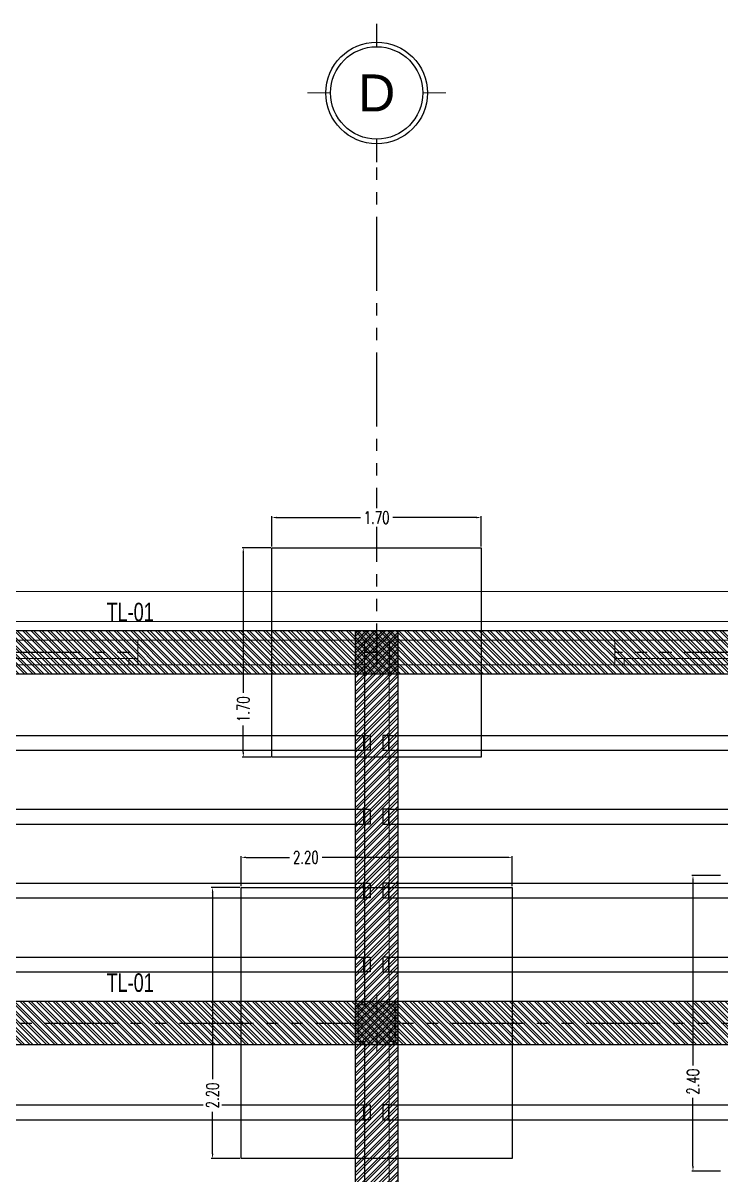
# Model space of a CAD drawing. Header units: metres. Extents: x -6.1 to 26.1, y -10.1 to 14.1.
# Drawn here: x 9.13 to 14.8, y 4.77 to 14.12 of the extents above; entities that cross this region are included whole.
import ezdxf
from ezdxf.enums import TextEntityAlignment as Align

# ---------------------------------------------------------------- set-up
doc = ezdxf.new("R2010")
doc.units = ezdxf.units.M
doc.header["$MEASUREMENT"] = 0
for name, pattern in [('Xref_Arq. PB$0$Wipeout_Contour', [1, 0, -1]), ('Xref_Cimentación$0$Xr-Muroscontencion$0$HIDDEN', [0.375, 0.25, -0.125]), ('Xref_Ejes$0$ACAD_ISO05W100', [33, 24, -3, 0, -3, 0, -3])]:
    doc.linetypes.add(name, pattern=pattern)
for name, color, linetype in [('Xref_Arq. PB$0$Estructura - Forjados', 7, 'Continuous'), ('Xref_Arq. PB$0$Estructura - Muros', 7, 'Continuous'), ('Xref_Arq. PB$0$Estructura - Vigas y Pilares', 7, 'Continuous'), ('Xref_Arq. PB$0$Ventanas ArchiCAD', 7, 'Continuous'), ('Xref_Cimentación$0$00-Novidesa', 7, 'Continuous'), ('Xref_Cimentación$0$00-ZA', 2, 'Continuous'), ('Xref_Cimentación$0$VIGA', 3, 'Continuous'), ('Xref_Cimentación$0$Xref_Pedestales$0$COLUM. PB', 140, 'Continuous'), ('Xref_Ejes$0$00-EJES', 1, 'Xref_Ejes$0$ACAD_ISO05W100'), ('Xref_Ejes$0$Globo Eje', 1, 'Continuous'), ('Xref_Ejes$0$Texto', 7, 'Continuous')]:
    doc.layers.add(name, color=color, linetype=linetype)
for name, color, linetype, lineweight in [('Xref_Arq. PB$0$Estructura - Forjados_Pluma_Nº__1', 7, 'Continuous', 13), ('Xref_Arq. PB$0$Estructura - Muros_Pluma_Nº__1', 7, 'Continuous', 13), ('Xref_Arq. PB$0$Estructura - Vigas y Pilares_Pluma_Nº__20', 1, 'Continuous', 0), ('Xref_Arq. PB$0$Estructura - Vigas y Pilares_Pluma_Nº__28', 7, 'Continuous', 18), ('Xref_Arq. PB$0$Ventanas ArchiCAD_Pluma_Nº__1', 7, 'Continuous', 13), ('Xref_Arq. PB$0$Ventanas ArchiCAD_Pluma_Nº__23', 7, 'Continuous', 18)]:
    doc.layers.add(name, color=color, linetype=linetype, lineweight=lineweight)
doc.layers.add('Xref_Arq. PB$0$Estructura - Vigas y Pilares_Pluma_Nº__170', color=7, linetype='Continuous', lineweight=13, true_color=0x9f9f00)
doc.layers.add('Xref_Arq. PB$0$Ventanas ArchiCAD_Pluma_Nº__3', color=7, linetype='Continuous', lineweight=18, true_color=0xff6600)
doc.styles.add('Xref_Cimentación$0$ARIAL', font='arial.ttf', dxfattribs={"height": 2})
doc.styles.add('Xref_Cimentación$0$Xr-Muroscontencion$0$Romans', font='romans.shx', dxfattribs={"width": 0.7})
doc.styles.add('Xref_Ejes$0$Arial', font='arial.ttf')
doc.dimstyles.new('Xref_Cimentación$0$Xr-Muroscontencion$0$D20', dxfattribs={"dimtxt": 0.05, "dimasz": 0.04, "dimexe": 0.01, "dimexo": 0.01, "dimgap": 0.01, "dimtad": 0, "dimdec": 3, "dimzin": 1, "dimdsep": 46, "dimtxsty": 'Xref_Cimentación$0$Xr-Muroscontencion$0$Romans', "dimcen": 2.5, "dimclrd": 1, "dimclre": 8, "dimclrt": 7, "dimadec": 0, "dimazin": 0, "dimtfac": 1, "dimtdec": 3, "dimtmove": 1, "dimatfit": 1, "dimfxl": 1, "dimtfill": 1, "dimarcsym": 0})
pattern_1 = [(0, (0, 0), (0, 0.623538), [0.06, -0.3]), (0, (0.18, 0.3118), (0, 0.623538), [0.06, -0.3]), (60, (0, 0), (-0.54, 0.31177), [0.06, -0.3]), (60, (0.36, 0), (-0.54, 0.31177), [0.06, -0.3]), (120, (0.06, 0), (0.54, 0.31177), [0.06, -0.3]), (120, (0.42, 0), (0.54, 0.31177), [0.06, -0.3]), (0, (0, 0.06), (0, 0.12), [0, -0.12, 0, -0.18]), (45, (0.06, 0.06), (-0.0848528, 0.0848528), [0, -0.09, 0, -0.15])]

# ---------------------------------------------------------------- blocks, each defined once
blk = doc.blocks.new('*U188')
at = {"layer": 'Xref_Ejes$0$Globo Eje', "ltscale": 0.025, "const_width": 0.00938}
for points in [[(0, 0.5625), (0, 0.375)], [(-0.375, 0), (-0.5625, 0)], [(0.5625, 0), (0.375, 0)], [(0, -0.375), (0, -0.5625)]]:
    blk.add_lwpolyline(points, dxfattribs=at)
at = {"layer": 'Xref_Ejes$0$Globo Eje', "ltscale": 0.025}
for radius in [0.4125, 0.375]:
    blk.add_circle((0, 0), radius, dxfattribs=at)
at = {"layer": 'Xref_Ejes$0$Texto', "color": 7, "ltscale": 0.025, "style": 'Xref_Ejes$0$Arial'}
blk.add_attdef('EJE', text='', height=0.3, dxfattribs=at).set_placement((0, 0), align=Align.MIDDLE_CENTER)
blk = doc.blocks.new('Xref_Ejes')
at = {"layer": 'Xref_Ejes$0$00-EJES', "ltscale": 0.025}
for p, q in [((12, -8.9568), (12, 12.9873)), ((24.9967, 9.0084), (-5, 9.0084)), ((-4.9997, 6), (24.997, 6))]:
    blk.add_line(p, q, dxfattribs=at)
blk.add_blockref('*U188', (12, 13.5498), dxfattribs=at).add_auto_attribs({'EJE': 'D'})
blk = doc.blocks.new('Xref_Arq. PB$0$Forjado_1', base_point=(9.6104, 18.2739))
at = {"layer": 'Xref_Arq. PB$0$Estructura - Forjados_Pluma_Nº__1', "linetype": 'Continuous', "flags": 128}
blk.add_lwpolyline([(9.6104, 18.2739), (9.6104, 8.6612), (-7.0825, 8.6612), (-7.0825, 18.2739)], close=True, dxfattribs=at)
blk = doc.blocks.new('Xref_Arq. PB$0$Forjado_2', base_point=(-11.0804, 18.5154))
at = {"layer": 'Xref_Arq. PB$0$Estructura - Forjados_Pluma_Nº__1', "linetype": 'Continuous', "flags": 128}
blk.add_lwpolyline([(-11.0804, 18.5154), (10.7361, 18.5154), (10.7514, 7.6041), (-11.0804, 7.6041)], close=True, dxfattribs=at)
blk = doc.blocks.new('Xref_Arq. PB$0$Ventana 17_4')
at = {"layer": 'Xref_Arq. PB$0$Ventanas ArchiCAD_Pluma_Nº__1', "linetype": 'Continuous'}
for p, q in [((-0.9886, -0.05), (-0.9886, 0)), ((0.9886, -0.05), (0.9886, 0))]:
    blk.add_line(p, q, dxfattribs=at)
at = {"layer": 'Xref_Arq. PB$0$Ventanas ArchiCAD_Pluma_Nº__23', "linetype": 'Continuous'}
for p, q in [((-0.9886, 0), (-0.9136, 0)), ((-0.9136, 0), (-0.9136, -0.05)), ((0.9136, -0.05), (0.9136, 0)), ((0.9136, 0), (0.9886, 0)), ((-0.9136, -0.05), (-0.9886, -0.05)), ((0.9886, -0.05), (0.9136, -0.05))]:
    blk.add_line(p, q, dxfattribs=at)
at = {"layer": 'Xref_Arq. PB$0$Ventanas ArchiCAD_Pluma_Nº__3', "linetype": 'Continuous'}
for p, q in [((-0.9886, 0.15), (0.9886, 0.15)), ((-0.9136, 0), (0.9136, 0)), ((-0.9886, -0.05), (0.9886, -0.05)), ((0.9136, -0.05), (-0.9136, -0.05))]:
    blk.add_line(p, q, dxfattribs=at)
blk = doc.blocks.new('Xref_Arq. PB$0$Ventana 17_5')
at = {"layer": 'Xref_Arq. PB$0$Ventanas ArchiCAD_Pluma_Nº__1', "linetype": 'Continuous'}
for p, q in [((-0.9839, -0.05), (-0.9839, 0)), ((0.9839, -0.05), (0.9839, 0))]:
    blk.add_line(p, q, dxfattribs=at)
at = {"layer": 'Xref_Arq. PB$0$Ventanas ArchiCAD_Pluma_Nº__23', "linetype": 'Continuous'}
for p, q in [((-0.9839, 0), (-0.9089, 0)), ((-0.9089, 0), (-0.9089, -0.05)), ((0.9089, -0.05), (0.9089, 0)), ((0.9089, 0), (0.9839, 0)), ((-0.9089, -0.05), (-0.9839, -0.05)), ((0.9839, -0.05), (0.9089, -0.05))]:
    blk.add_line(p, q, dxfattribs=at)
at = {"layer": 'Xref_Arq. PB$0$Ventanas ArchiCAD_Pluma_Nº__3', "linetype": 'Continuous'}
for p, q in [((-0.9839, 0.15), (0.9839, 0.15)), ((-0.9089, 0), (0.9089, 0)), ((-0.9839, -0.05), (0.9839, -0.05)), ((0.9089, -0.05), (-0.9089, -0.05))]:
    blk.add_line(p, q, dxfattribs=at)
blk = doc.blocks.new('Xref_Arq. PB$0$Muro_12', base_point=(-6.6046, 17.9223))
at = {"color": 254, "linetype": 'Xref_Arq. PB$0$Wipeout_Contour', "lineweight": 0, "ltscale": 89.943831}
blk.add_wipeout([(-0.5925, 17.9223), (1.2519, 17.9223), (1.2519, 18.1223), (-0.5925, 18.1223), (-0.5925, 17.9723)], dxfattribs=at).dxf.layer = 'Xref_Arq. PB$0$Estructura - Muros'
at = {"color": 254, "linetype": 'Xref_Arq. PB$0$Wipeout_Contour', "lineweight": 0, "ltscale": 90.749568}
blk.add_wipeout([(3.2783, 18.1223), (1.4519, 18.1223), (1.4519, 17.9223), (3.2783, 17.9223), (3.2783, 17.9723)], dxfattribs=at).dxf.layer = 'Xref_Arq. PB$0$Estructura - Muros'
at = {"layer": 'Xref_Arq. PB$0$Estructura - Muros_Pluma_Nº__1', "linetype": 'Continuous'}
for p, q in [((-0.5925, 17.9723), (-0.5925, 18.1223)), ((1.2454, 18.1223), (1.2454, 17.9223)), ((1.4454, 17.9223), (1.4454, 18.1223)), ((3.2783, 17.9723), (3.2783, 18.1223)), ((-0.5925, 17.9223), (-0.5925, 17.9723)), ((3.2783, 17.9223), (3.2783, 17.9723))]:
    blk.add_line(p, q, dxfattribs=at)
at = {"layer": 'Xref_Arq. PB$0$Estructura - Muros_Pluma_Nº__1', "linetype": 'Continuous', "flags": 128}
for points in [[(3.2783, 18.1223), (-0.5925, 18.1223)], [(-0.5925, 17.9223), (1.2454, 17.9223)], [(1.4454, 17.9223), (3.2783, 17.9223)]]:
    blk.add_lwpolyline(points, dxfattribs=at)
at = {"layer": 'Xref_Arq. PB$0$Ventanas ArchiCAD', "color": 251, "linetype": 'Continuous', "lineweight": 13, "true_color": 0x6a6a6a, "xscale": -1}
for name, p in [('Xref_Arq. PB$0$Ventana 17_4', (-1.5811, 17.9723)), ('Xref_Arq. PB$0$Ventana 17_5', (4.2622, 17.9723))]:
    blk.add_blockref(name, p, dxfattribs=at)
blk = doc.blocks.new('Xref_Arq. PB$0$Muro_18', base_point=(1.2519, 17.9223))
at = {"color": 254, "linetype": 'Xref_Arq. PB$0$Wipeout_Contour', "lineweight": 0, "ltscale": 61.650485}
blk.add_wipeout([(1.4519, 17.9223), (1.2519, 17.9223), (1.2519, 12.7788), (1.4519, 12.7789)], dxfattribs=at).dxf.layer = 'Xref_Arq. PB$0$Estructura - Muros'
at = {"color": 254, "linetype": 'Xref_Arq. PB$0$Wipeout_Contour', "lineweight": 0, "ltscale": 47.147943}
blk.add_wipeout([(1.4519, 12.6289), (1.2519, 12.6288), (1.2519, 10.7762), (1.4519, 10.7762)], dxfattribs=at).dxf.layer = 'Xref_Arq. PB$0$Estructura - Muros'
at = {"layer": 'Xref_Arq. PB$0$Estructura - Muros_Pluma_Nº__1', "linetype": 'Continuous', "flags": 128}
for points in [[(1.2454, 17.9223), (1.2454, 15.1619)], [(1.4454, 15.1619), (1.4454, 17.9223)], [(1.2454, 14.9619), (1.2454, 12.7788)], [(1.4454, 12.7789), (1.4454, 14.9619)], [(1.2454, 12.6288), (1.2454, 10.7762)], [(1.4454, 10.7762), (1.4454, 12.6288)]]:
    blk.add_lwpolyline(points, dxfattribs=at)
blk = doc.blocks.new('Xref_Arq. PB$0$Pilar_12', base_point=(1.3454, 15.0127))
at = {"layer": 'Xref_Arq. PB$0$Estructura - Vigas y Pilares_Pluma_Nº__20', "linetype": 'Continuous'}
for p, q in [((1.3454, 15.0927), (1.3454, 15.2427)), ((1.3454, 14.9327), (1.3454, 14.7827))]:
    blk.add_line(p, q, dxfattribs=at)
at = {"color": 254, "linetype": 'Xref_Arq. PB$0$Wipeout_Contour', "lineweight": 0, "ltscale": 60.28122}
blk.add_wipeout([(1.1954, 15.1627), (1.1954, 14.8627), (1.2519, 14.8627), (1.2519, 15.1627)], dxfattribs=at).dxf.layer = 'Xref_Arq. PB$0$Estructura - Vigas y Pilares'
at = {"color": 254, "linetype": 'Xref_Arq. PB$0$Wipeout_Contour', "lineweight": 0, "ltscale": 60.370309}
blk.add_wipeout([(1.4519, 14.8627), (1.4954, 14.8627), (1.4954, 15.1627), (1.4519, 15.1627)], dxfattribs=at).dxf.layer = 'Xref_Arq. PB$0$Estructura - Vigas y Pilares'
at = {"layer": 'Xref_Arq. PB$0$Estructura - Vigas y Pilares_Pluma_Nº__170', "linetype": 'Continuous'}
h = blk.add_hatch(dxfattribs=at)
h.set_pattern_fill('HORMIGÓN_ARMADO', color=256, style=0, pattern_type=2)
h.set_pattern_definition(pattern_1)
h.paths.add_polyline_path([(1.1954, 15.1627), (1.1954, 14.8627), (1.2519, 14.8627), (1.2519, 15.1627)])
h = blk.add_hatch(dxfattribs=at)
h.set_pattern_fill('HORMIGÓN_ARMADO', color=256, style=0, pattern_type=2)
h.set_pattern_definition(pattern_1)
h.paths.add_polyline_path([(1.4519, 14.8627), (1.4954, 14.8627), (1.4954, 15.1627), (1.4519, 15.1627)])
at = {"layer": 'Xref_Arq. PB$0$Estructura - Vigas y Pilares_Pluma_Nº__20', "linetype": 'Continuous'}
for p, q in [((1.2654, 15.0127), (1.1154, 15.0127)), ((1.4254, 15.0127), (1.5754, 15.0127))]:
    blk.add_line(p, q, dxfattribs=at)
at = {"layer": 'Xref_Arq. PB$0$Estructura - Vigas y Pilares_Pluma_Nº__28', "linetype": 'Continuous'}
for p, q in [((1.1954, 15.1627), (1.1954, 14.8627)), ((1.2519, 15.1627), (1.1954, 15.1627)), ((1.4954, 15.1627), (1.4519, 15.1627)), ((1.4954, 14.8627), (1.4954, 15.1627)), ((1.1954, 14.8627), (1.2519, 14.8627)), ((1.4519, 14.8627), (1.4954, 14.8627))]:
    blk.add_line(p, q, dxfattribs=at)
blk = doc.blocks.new('Xref_Arq. PB')
at = {"layer": 'Xref_Arq. PB$0$Estructura - Forjados', "linetype": 'Continuous'}
for name, p in [('Xref_Arq. PB$0$Forjado_2', (-0.4258, 9.5015)), ('Xref_Arq. PB$0$Forjado_1', (20.265, 9.26))]:
    blk.add_blockref(name, p, dxfattribs=at)
at = {"layer": 'Xref_Arq. PB$0$Estructura - Muros'}
blk.add_blockref('Xref_Arq. PB$0$Muro_12', (4.0501, 8.9084), dxfattribs=at)
blk.add_blockref('Xref_Arq. PB$0$Muro_18', (11.9066, 8.9084), dxfattribs=at)
at = {"layer": 'Xref_Arq. PB$0$Estructura - Vigas y Pilares'}
blk.add_blockref('Xref_Arq. PB$0$Pilar_12', (12, 5.9987), dxfattribs=at)
blk = doc.blocks.new('*U283')
at = {"ltscale": 0.025, "true_color": 0x636466}
h = blk.add_hatch(color=251, dxfattribs=at)
h.dxf.hatch_style = 1
h.paths.add_polyline_path([(-0.125, -0.075), (0.225, -0.075), (0.225, 0.275), (-0.125, 0.275)])
at = {"color": 251, "linetype": 'ByBlock', "ltscale": 0.025, "true_color": 0x636466}
blk.add_lwpolyline([(-0.125, -0.075), (0.225, -0.075), (0.225, 0.275), (-0.125, 0.275)], close=True, dxfattribs=at)
blk = doc.blocks.new('Xref_Cimentación$0$Xref_Pedestales')
at = {"layer": 'Xref_Cimentación$0$Xref_Pedestales$0$COLUM. PB', "ltscale": 0.025}
for p in [(11.9495, 8.9084), (11.95, 5.9)]:
    blk.add_blockref('*U283', p, dxfattribs=at)
blk = doc.blocks.new('*U350')
at = {"layer": 'Xref_Cimentación$0$VIGA', "ltscale": 0.025, "transparency": 33554559}
h = blk.add_hatch(dxfattribs=at)
h.set_pattern_fill('ANSI32', color=250, scale=0.005, angle=-90)
h.set_pattern_definition([(315, (14.226727, 0.2), (0.03367596, 0.03367596), []), (315, (14.226727, 0.17755), (0.03367596, 0.03367596), [])])
h.paths.add_polyline_path([(15.9967, 0.275), (-0.35, 0.275), (-0.35, -0.075), (15.9967, -0.075)])
at = {"layer": 'Xref_Cimentación$0$VIGA', "ltscale": 0.025}
for p, q in [((15.9967, 0.275), (-0.35, 0.275)), ((-0.35, -0.075), (15.9967, -0.075))]:
    blk.add_line(p, q, dxfattribs=at)
at = {"layer": 'Xref_Cimentación$0$VIGA', "ltscale": 0.025, "style": 'Xref_Cimentación$0$ARIAL', "width": 0.7, "flags": 8}
blk.add_attdef('V-00', text='', height=0.15, dxfattribs=at).set_placement((5.8238, 0.428), align=Align.MIDDLE_CENTER)
blk = doc.blocks.new('*U351')
at = {"layer": 'Xref_Cimentación$0$VIGA', "ltscale": 0.025, "transparency": 33554559}
h = blk.add_hatch(dxfattribs=at)
h.set_pattern_fill('ANSI32', color=250, scale=0.005, angle=-90)
h.set_pattern_definition([(315, (7.2384, 0.2), (0.03367596, 0.03367596), []), (315, (7.2384, 0.17755), (0.03367596, 0.03367596), [])])
h.paths.add_polyline_path([(9.0084, 0.275), (-0.35, 0.275), (-0.35, -0.075), (9.0084, -0.075)])
at = {"layer": 'Xref_Cimentación$0$VIGA', "ltscale": 0.025}
for p, q in [((9.0084, 0.275), (-0.35, 0.275)), ((9.0084, -0.075), (9.0084, 0.275)), ((-0.35, -0.075), (9.0084, -0.075))]:
    blk.add_line(p, q, dxfattribs=at)
at = {"layer": 'Xref_Cimentación$0$VIGA', "ltscale": 0.025, "style": 'Xref_Cimentación$0$ARIAL', "width": 0.7, "flags": 8}
blk.add_attdef('V-00', text='', height=0.15, dxfattribs=at).set_placement((4.328, 0.428), align=Align.MIDDLE_CENTER)
blk = doc.blocks.new('*U318')
at = {"layer": 'Xref_Cimentación$0$00-Novidesa'}
for points in [[(-1.8984, -0.06), (-1.8984, 0.06), (-1.9484, 0.06), (-1.9484, -0.06), (1.8984, -0.06)], [(-1.8984, 0.06), (1.9484, 0.06), (1.9484, -0.06), (1.8984, -0.06), (1.8984, 0.06)]]:
    blk.add_lwpolyline(points, dxfattribs=at)
blk = doc.blocks.new('*U319')
at = {"layer": 'Xref_Cimentación$0$00-ZA', "color": 0, "linetype": 'ByBlock', "lineweight": -2, "transparency": 16777216}
for p in [(4, 4.8), (8, 4.8)]:
    blk.add_blockref('*U318', p, dxfattribs=at)
blk = doc.blocks.new('*U320')
at = {"layer": 'Xref_Cimentación$0$00-Novidesa'}
for points in [[(-1.8984, -0.06), (-1.8984, 0.06), (-1.9484, 0.06), (-1.9484, -0.06), (1.8984, -0.06)], [(-1.8984, 0.06), (1.9484, 0.06), (1.9484, -0.06), (1.8984, -0.06), (1.8984, 0.06)]]:
    blk.add_lwpolyline(points, dxfattribs=at)
blk = doc.blocks.new('*U321')
at = {"layer": 'Xref_Cimentación$0$00-ZA', "color": 0, "linetype": 'ByBlock', "lineweight": -2, "transparency": 16777216}
for p in [(4, 1.8), (8, 1.8), (4, 1.2), (8, 1.2), (4, 0.6), (8, 0.6), (4, 0), (8, 0)]:
    blk.add_blockref('*U320', p, dxfattribs=at)
blk = doc.blocks.new('*D330')
at = {"layer": 'Xref_Cimentación$0$00-ZA', "color": 8, "linetype": 'Xref_Cimentación$0$Xr-Muroscontencion$0$HIDDEN', "lineweight": -2, "transparency": 16777216}
for p, q in [((14.79, 7.1983), (14.5577, 7.1983)), ((14.79, 4.7983), (14.5577, 4.7983))]:
    blk.add_line(p, q, dxfattribs=at)
at = {"layer": 'Xref_Cimentación$0$00-ZA', "color": 1, "lineweight": -2, "transparency": 16777216}
for p, q in [((14.5677, 7.1583), (14.5677, 5.64)), ((14.5677, 4.8383), (14.5677, 5.4067))]:
    blk.add_line(p, q, dxfattribs=at)
at = {"layer": 'Xref_Cimentación$0$00-ZA', "color": 1, "transparency": 16777216}
for points in [[(14.5611, 7.1583), (14.5744, 7.1583), (14.5677, 7.1983)], [(14.5611, 4.8383), (14.5744, 4.8383), (14.5677, 4.7983)]]:
    blk.add_solid(points, dxfattribs=at)
at = {"layer": 'Xref_Cimentación$0$00-ZA', "color": 7, "transparency": 16777216, "insert": (14.5677, 5.5233), "char_height": 0.1, "attachment_point": 5, "rotation": 90, "style": 'Xref_Cimentación$0$Xr-Muroscontencion$0$Romans', "bg_fill": 3, "box_fill_scale": 1.25, "bg_fill_color": 256, "bg_fill_true_color": 13158600, "bg_fill_transparency": 0}
blk.add_mtext('2.40', dxfattribs=at)
blk = doc.blocks.new('*D338')
at = {"layer": 'Xref_Cimentación$0$00-ZA', "color": 8, "linetype": 'Xref_Cimentación$0$Xr-Muroscontencion$0$HIDDEN', "lineweight": -2, "transparency": 16777216}
for p, q in [((10.89, 7.1), (10.6577, 7.1)), ((10.89, 4.9), (10.6577, 4.9))]:
    blk.add_line(p, q, dxfattribs=at)
at = {"layer": 'Xref_Cimentación$0$00-ZA', "color": 1, "lineweight": -2, "transparency": 16777216}
for p, q in [((10.6677, 7.06), (10.6677, 5.5284)), ((10.6677, 4.94), (10.6677, 5.295))]:
    blk.add_line(p, q, dxfattribs=at)
at = {"layer": 'Xref_Cimentación$0$00-ZA', "color": 1, "transparency": 16777216}
for points in [[(10.6611, 7.06), (10.6744, 7.06), (10.6677, 7.1)], [(10.6611, 4.94), (10.6744, 4.94), (10.6677, 4.9)]]:
    blk.add_solid(points, dxfattribs=at)
at = {"layer": 'Xref_Cimentación$0$00-ZA', "color": 7, "transparency": 16777216, "insert": (10.6677, 5.4117), "char_height": 0.1, "attachment_point": 5, "rotation": 90, "style": 'Xref_Cimentación$0$Xr-Muroscontencion$0$Romans', "bg_fill": 3, "box_fill_scale": 1.25, "bg_fill_color": 256, "bg_fill_true_color": 13158600, "bg_fill_transparency": 0}
blk.add_mtext('2.20', dxfattribs=at)
blk = doc.blocks.new('*D339')
at = {"layer": 'Xref_Cimentación$0$00-ZA', "color": 8, "linetype": 'Xref_Cimentación$0$Xr-Muroscontencion$0$HIDDEN', "lineweight": -2, "transparency": 16777216}
for p, q in [((10.9, 7.11), (10.9, 7.3548)), ((13.1, 7.11), (13.1, 7.3548))]:
    blk.add_line(p, q, dxfattribs=at)
at = {"layer": 'Xref_Cimentación$0$00-ZA', "color": 1, "lineweight": -2, "transparency": 16777216}
for p, q in [((10.94, 7.3448), (11.3083, 7.3448)), ((13.06, 7.3448), (11.5417, 7.3448))]:
    blk.add_line(p, q, dxfattribs=at)
at = {"layer": 'Xref_Cimentación$0$00-ZA', "color": 1, "transparency": 16777216}
for points in [[(10.94, 7.3515), (10.94, 7.3381), (10.9, 7.3448)], [(13.06, 7.3515), (13.06, 7.3381), (13.1, 7.3448)]]:
    blk.add_solid(points, dxfattribs=at)
at = {"layer": 'Xref_Cimentación$0$00-ZA', "color": 7, "transparency": 16777216, "insert": (11.425, 7.3448), "char_height": 0.1, "attachment_point": 5, "style": 'Xref_Cimentación$0$Xr-Muroscontencion$0$Romans', "bg_fill": 3, "box_fill_scale": 1.25, "bg_fill_color": 256, "bg_fill_true_color": 13158600, "bg_fill_transparency": 0}
blk.add_mtext('2.20', dxfattribs=at)
blk = doc.blocks.new('*D344')
at = {"layer": 'Xref_Cimentación$0$00-ZA', "color": 8, "linetype": 'Xref_Cimentación$0$Xr-Muroscontencion$0$HIDDEN', "lineweight": -2, "transparency": 16777216}
for p, q in [((11.1395, 9.8584), (10.9072, 9.8584)), ((11.1395, 8.1584), (10.9072, 8.1584))]:
    blk.add_line(p, q, dxfattribs=at)
at = {"layer": 'Xref_Cimentación$0$00-ZA', "color": 1, "lineweight": -2, "transparency": 16777216}
for p, q in [((10.9172, 9.8184), (10.9172, 8.6592)), ((10.9172, 8.1984), (10.9172, 8.4359))]:
    blk.add_line(p, q, dxfattribs=at)
at = {"layer": 'Xref_Cimentación$0$00-ZA', "color": 1, "transparency": 16777216}
for points in [[(10.9105, 9.8184), (10.9239, 9.8184), (10.9172, 9.8584)], [(10.9105, 8.1984), (10.9239, 8.1984), (10.9172, 8.1584)]]:
    blk.add_solid(points, dxfattribs=at)
at = {"layer": 'Xref_Cimentación$0$00-ZA', "color": 7, "transparency": 16777216, "insert": (10.9172, 8.5476), "char_height": 0.1, "attachment_point": 5, "rotation": 90, "style": 'Xref_Cimentación$0$Xr-Muroscontencion$0$Romans', "bg_fill": 3, "box_fill_scale": 1.25, "bg_fill_color": 256, "bg_fill_true_color": 13158600, "bg_fill_transparency": 0}
blk.add_mtext('1.70', dxfattribs=at)
blk = doc.blocks.new('*D345')
at = {"layer": 'Xref_Cimentación$0$00-ZA', "color": 8, "linetype": 'Xref_Cimentación$0$Xr-Muroscontencion$0$HIDDEN', "lineweight": -2, "transparency": 16777216}
for p, q in [((11.1495, 9.8684), (11.1495, 10.1132)), ((12.8495, 9.8684), (12.8495, 10.1132))]:
    blk.add_line(p, q, dxfattribs=at)
at = {"layer": 'Xref_Cimentación$0$00-ZA', "color": 1, "lineweight": -2, "transparency": 16777216}
for p, q in [((11.1895, 10.1032), (11.8878, 10.1032)), ((12.8095, 10.1032), (12.1111, 10.1032))]:
    blk.add_line(p, q, dxfattribs=at)
at = {"layer": 'Xref_Cimentación$0$00-ZA', "color": 1, "transparency": 16777216}
for points in [[(11.1895, 10.1098), (11.1895, 10.0965), (11.1495, 10.1032)], [(12.8095, 10.1098), (12.8095, 10.0965), (12.8495, 10.1032)]]:
    blk.add_solid(points, dxfattribs=at)
at = {"layer": 'Xref_Cimentación$0$00-ZA', "color": 7, "transparency": 16777216, "insert": (11.9995, 10.1032), "char_height": 0.1, "attachment_point": 5, "style": 'Xref_Cimentación$0$Xr-Muroscontencion$0$Romans', "bg_fill": 3, "box_fill_scale": 1.25, "bg_fill_color": 256, "bg_fill_true_color": 13158600, "bg_fill_transparency": 0}
blk.add_mtext('1.70', dxfattribs=at)
blk = doc.blocks.new('Xref_Cimentación')
at = {"layer": 'Xref_Cimentación$0$00-ZA'}
for points in [[(11.1495, 9.8584), (12.8495, 9.8584), (12.8495, 8.1584), (11.1495, 8.1584)], [(10.9, 7.1), (13.1, 7.1), (13.1, 4.9), (10.9, 4.9)]]:
    blk.add_lwpolyline(points, close=True, dxfattribs=at)
ref = blk.add_blockref('*U350', (4.175, 8.9084), dxfattribs=at)
ref.add_attrib('V-00', 'TL-01', dxfattribs={"layer": 'Xref_Cimentación$0$VIGA', "ltscale": 0.025, "height": 0.15, "style": 'Xref_Cimentación$0$ARIAL', "width": 0.7}).set_placement((9.9988, 9.3364), align=Align.MIDDLE_CENTER)
for name, p in [('Xref_Cimentación$0$Xref_Pedestales', (0, 0)), ('*U321', (5.9984, 6.475)), ('*U319', (5.9984, 0.475))]:
    blk.add_blockref(name, p, dxfattribs=at)
at = {"layer": 'Xref_Cimentación$0$00-ZA', "rotation": 90}
blk.add_blockref('*U351', (12.1, 0.175), dxfattribs=at)
at = {"layer": 'Xref_Cimentación$0$00-ZA'}
ref = blk.add_blockref('*U350', (4.175, 5.9), dxfattribs=at)
ref.add_attrib('V-00', 'TL-01', dxfattribs={"layer": 'Xref_Cimentación$0$VIGA', "ltscale": 0.025, "height": 0.15, "style": 'Xref_Cimentación$0$ARIAL', "width": 0.7}).set_placement((9.9988, 6.3281), align=Align.MIDDLE_CENTER)
for base, p1, p2, picture, middle in [((10.9172, 8.1584), (11.1495, 9.8584), (11.1495, 8.1584), '*D344', (10.9172, 8.5476)), ((14.5677, 4.7983), (14.8, 7.1983), (14.8, 4.7983), '*D330', (14.5677, 5.5233)), ((10.6677, 4.9), (10.9, 7.1), (10.9, 4.9), '*D338', (10.6677, 5.4117))]:
    dim = blk.add_linear_dim(base=base, p1=p1, p2=p2, angle=90, dimstyle='Xref_Cimentación$0$Xr-Muroscontencion$0$D20', override={"dimtxt": 0.1, "dimdec": 2}, dxfattribs=at)
    dim.commit()
    dim.dimension.update_dxf_attribs({"geometry": picture, "text_midpoint": middle, "dimtype": 128})
dim = blk.add_linear_dim(base=(12.8495, 10.1032), p1=(11.1495, 9.8584), p2=(12.8495, 9.8584), dimstyle='Xref_Cimentación$0$Xr-Muroscontencion$0$D20', override={"dimtxt": 0.1, "dimdec": 2}, dxfattribs=at)
dim.commit()
dim.dimension.update_dxf_attribs({"geometry": '*D345', "text_midpoint": (11.9995, 10.1032)})
dim = blk.add_linear_dim(base=(13.1, 7.3448), p1=(10.9, 7.1), p2=(13.1, 7.1), dimstyle='Xref_Cimentación$0$Xr-Muroscontencion$0$D20', override={"dimtxt": 0.1, "dimdec": 2}, dxfattribs=at)
dim.commit()
dim.dimension.update_dxf_attribs({"geometry": '*D339', "text_midpoint": (11.425, 7.3448), "dimtype": 128})

msp = doc.modelspace()

# ---------------------------------------------------------------- block references
msp.add_blockref('Xref_Ejes', (0, 0))

# ---------------------------------------------------------------- next in the draw order: block references
msp.add_blockref('Xref_Arq. PB', (0, 0))

# ---------------------------------------------------------------- next in the draw order: block references
msp.add_blockref('Xref_Cimentación', (0, 0))

doc.saveas('drawing.dxf')
